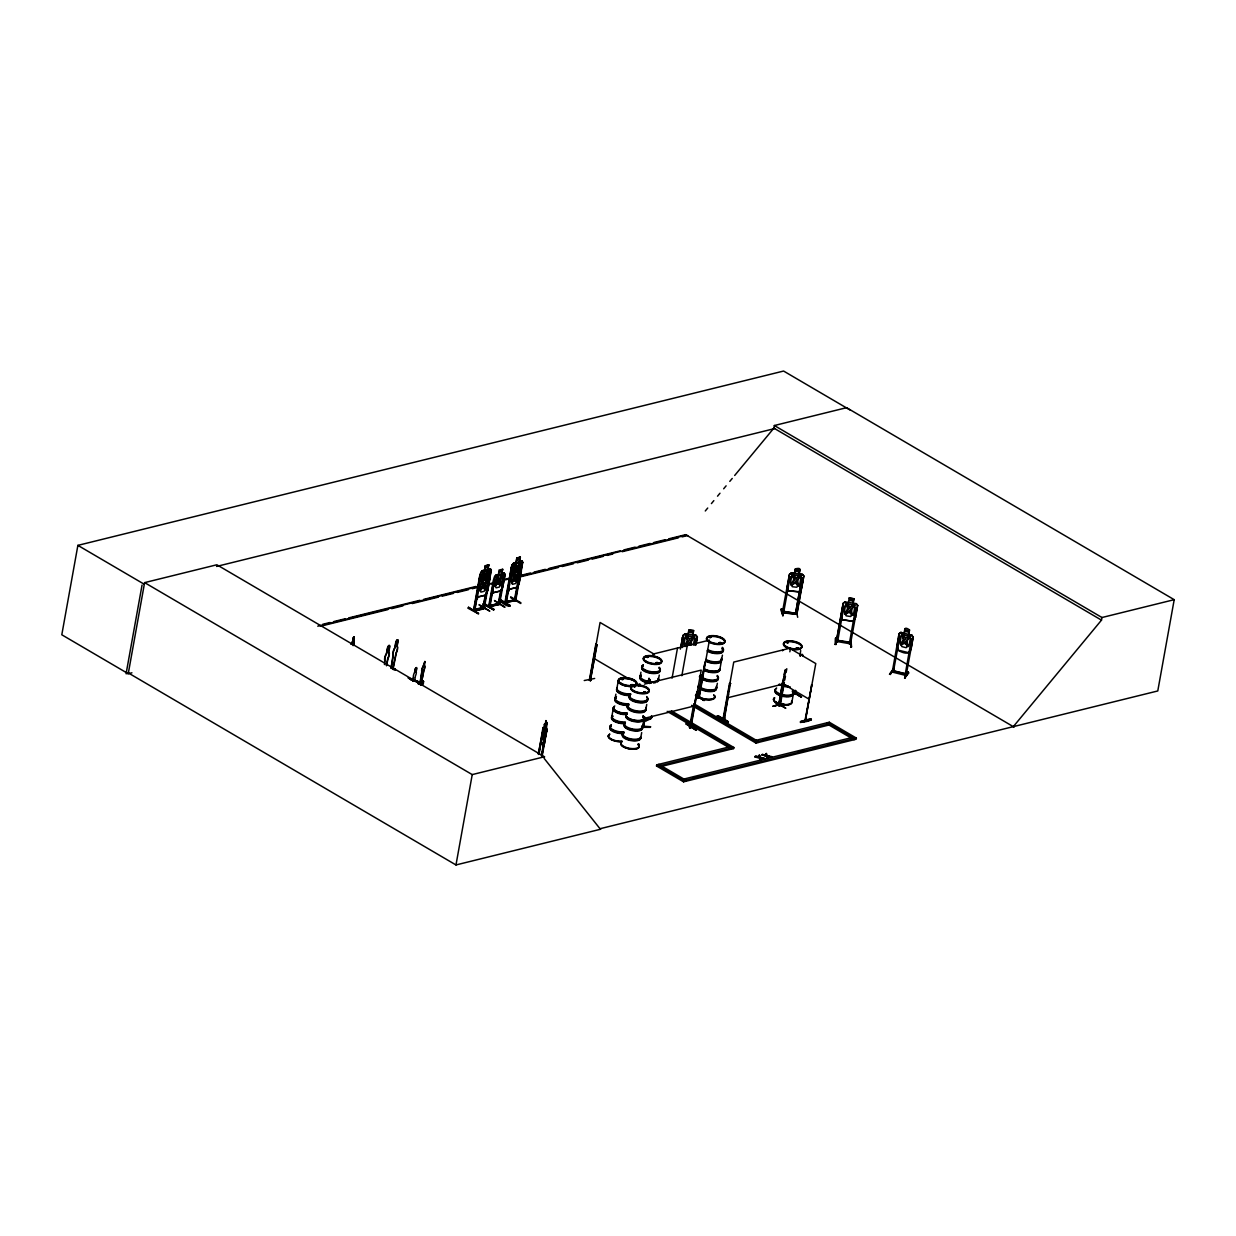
<?xml version="1.0" encoding="UTF-8"?>
<svg xmlns="http://www.w3.org/2000/svg" width="1236" height="1236" viewBox="0 0 1236 1236"><rect width="100%" height="100%" fill="white"/><g stroke="black" fill="none" stroke-linecap="round" stroke-linejoin="round"><path stroke-width="1.5" d="M800.511 721.669C819.638 714.995 809.425 723.384 800.48 721.623L811.125 719.058M800.65 722.504L811.048 719.676M422.774 681.855L421.569 680.773M835.181 644.419L835.351 638.332L836.308 637.714L836.139 643.801L835.181 644.419L836.139 643.801M836 644.559L836.278 637.714M841.113 615.08L841.824 619.684L853.149 621.43L855.59 617.32L857.722 605.424L856.301 603.616L845.053 601.87L843.246 603.214L836.386 641.716L837.405 641.886L837.653 640.233L836.324 640.093M842.674 605.872L844.003 606.073L837.56 641.839L836.139 641.376M843.246 603.214L845.053 601.87M849.147 597.977L853.968 598.796L849.147 597.977L848.483 602.627L845.81 603.709L844.327 611.928L846.104 615.822L850.615 616.517L853.659 613.365L855.142 605.161L852.979 603.322L853.782 598.842M849.194 643.662C851.449 645.038 848.947 639.784 850.492 643.863L857.552 605.455M849.441 642.365L849.472 643.431M849.395 642.117L837.962 640.356M850.708 646.83L851.017 639.985L851.527 646.953L850.708 646.83L851.527 646.922M850.94 646.768L851.11 640.665M853.18 603.199L853.968 598.734M853.149 621.43L855.59 617.243M855.745 607.88L857.089 607.88M857.722 605.485L856.208 603.74M778.294 705.169L779.947 705.323M780.179 704.01L778.495 703.887L779.422 704.026M788.707 647.695L815.775 663.562L805.254 721.067C804.203 720.773 806.923 718.518 805.069 719.831M650.445 727.34L641.731 727.309M641.515 727.077L650.538 726.722L641.654 726.335M485.099 577.305C484.218 576.749 488.884 586.745 485.748 576.146L488.884 570.538L485.176 575.312C485.825 570.476 480.881 571.047 483.879 575.126M516.602 569.518C515.675 570.198 520.603 578.232 517.251 568.375L520.371 562.766L516.679 567.54C516.648 561.144 512.106 564.775 515.814 568.699L514.269 571.372M422.913 681.252L422.666 683.446M704.026 669.155L704.072 669.078A9.316 3.77 10.2 0 0 714.099 671.442A9.316 3.77 10.2 0 0 719.985 668.846L721.391 660.92M544.659 742.805L543.469 746.606L541.399 741.569L541.986 736.579M421.291 681.515L423.624 681.669L421.182 680.835L420.904 682.38M392.662 669.34L394.052 669.34M354.315 637.9L353.558 641.051A3.322 1.112 -70.8 0 1 353.002 645.532L353.187 645.594A3.322 1.112 -70.8 0 0 353.743 641.113L354.176 637.158M395.458 670.314L392.183 668.784M416.764 668.243L416.192 671.457L416.625 667.502M424.968 661.538L422.913 666.745A3.322 1.112 -70.8 0 0 421.785 671.642L420.008 682.936L421.6 681.978L423.963 670.267A3.322 1.112 -70.8 0 0 424.52 665.787L424.89 661.6M384.427 664.535L385.029 660.781A4.975 1.653 -70.8 0 1 386.729 653.427L387.594 648.606A2.487 0.834 -70.8 0 1 389.062 645.609A2.487 0.834 -70.8 0 1 389.711 647.077L388.846 651.913A4.975 1.653 -70.8 0 1 388.011 658.634L386.605 665.648M390.993 668.182L393.063 655.018A4.975 1.653 -70.8 0 1 394.778 647.664L395.644 642.844A2.487 0.834 -70.8 0 1 397.096 639.846A2.487 0.834 -70.8 0 1 397.76 641.314L396.88 646.134A4.975 1.653 -70.8 0 1 397.389 648.143M391.271 668.274L393.342 655.111A4.975 1.653 -70.8 0 1 395.041 647.757L395.922 642.936A2.487 0.834 -70.8 0 1 397.374 639.939A2.487 0.834 -70.8 0 1 398.038 641.407L397.158 646.243A4.975 1.653 -70.8 0 1 396.339 652.948L393.156 668.753M412.87 681.082L413.457 677.313A3.322 1.112 -70.8 0 1 414.601 672.415L415.172 669.201L414.601 672.415M413.056 681.144L413.457 677.313M420.194 682.998L421.97 671.704A3.322 1.112 -70.8 0 1 423.098 666.807L424.829 661.507L424.906 662.511M850.013 409.966L783.593 371.047L77.883 545.37L61.8 634.779L128.235 673.713L131.928 672.801M142.047 585.076L126.087 673.759L128.637 673.126M128.235 673.713L144.612 582.62L216.856 564.775L544.473 756.756L544.164 758.44L600.449 829.279L599.692 828.815L1157.777 690.955L1174.2 599.676L846.583 407.679L774.354 425.524L773.875 428.135L734.678 475.474M351.348 644.419A3.322 1.112 -70.8 0 1 352.337 642.133L353.882 636.911M385.029 660.781L384.751 660.688A4.975 1.653 -70.8 0 1 386.451 653.334L387.316 648.514A2.487 0.834 -70.8 0 1 388.784 645.516A2.487 0.834 -70.8 0 1 389.433 646.984L388.861 650.198M408.035 677.9L410.476 678.749M418.788 683.91L419.236 682.241L419.019 683.477L421.445 684.327L423.454 681.793M422.913 680.758L422.017 683.91L421.955 681.252M410.893 679.537L422.99 683.817L423.624 681.669M467.826 608.112L478.564 613.906L468.49 607.247M483.956 608.205C481.298 610.878 469.618 610.229 474.979 609.502M473.434 610.723L479.862 575.034L480.819 574.802L480.155 580.657M485.408 565.841L488.931 564.929L485.331 565.717L484.527 570.12L482.148 570.708L480.758 572.562L473.666 611.048L474.856 610.754M474.408 609.224L473.774 611.017L484.203 608.436M477.42 593.125C476.88 612.932 477.961 578.479 480.866 572.592L482.256 570.785M474.5 610.538L479.537 581.291L480.928 579.468M477.451 595.721L474.732 610.862L474.732 609.24L473.712 609.441M478.131 591.951L478.795 588.181M479.197 604.589L489.811 611.14L479.166 605.13M487.88 569.441L488.668 565.037M488.823 564.867L487.988 569.502L489.471 570.538L488.004 578.757L485.624 582.697L482.364 583.516L481.252 580.426L482.72 572.206L484.728 570.306L485.331 565.717M483.06 604.064L493.736 609.765L483.137 603.956M485.254 595.288L482.782 608.498L484.327 608.467L484.543 607.108L483.183 607.108M483.693 607.401L483.137 608.699L484.203 606.907M488.931 579.993L490.29 572.469L482.952 608.406M488.251 583.763L483.631 608.205M484.203 608.529L491.109 570.043M477.699 596.988L485.763 595.026L487.679 590.406L491.356 570.012L490.29 568.699L488.143 569.332M477.59 597.158L485.825 595.149L487.787 590.468L489.92 578.649L488.869 577.351L480.835 579.529L483.369 578.989C480.974 573.473 491.31 570.877 486.598 578.154L488.9 577.567M499.56 604.358L488.915 607L489.981 606.814L494.462 579.699L493.488 579.931L488.56 606.783L499.205 604.157M489.178 606.969L488.807 605.408L490.151 605.485M489.023 606.969L494.493 576.903L495.883 575.049L498.371 574.524L496.455 576.548L494.972 584.752L496.084 587.842L499.359 587.038L501.739 583.083L503.206 574.879L501.723 573.844L502.666 569.255L501.754 573.597L504.133 573.102L495.914 575.188L494.493 576.903M492.592 588.707L494.709 576.98M492.531 590.422L489.471 606.521L489.858 605.223M498.463 574.647L499.05 570.059L502.666 569.255M504.458 607.231L494.446 600.541L505.045 607.092M493.288 609.904L493.936 609.116L483.77 603.183M504.025 573.04L505.091 574.354L499.437 604.481C495.899 604.651 501.028 601.777 498.88 603.322M498.185 604.358L500.704 590.113M498.88 604.157L503.917 577.351L498.371 604.651L499.236 602.828L499.39 604.45M492.484 588.753L492.762 592.878L500.966 590.839L502.959 586.173L505.091 574.354M128.359 672.971L455.976 864.953L472.229 774.601L544.473 756.756M506.482 601.716L505.06 601.669L504.813 603.06L511.364 567.262L512.322 567.015L510.298 580.41M516.138 562.411L513.651 562.936L512.26 564.775L505.169 603.261L505.987 602.766M509.618 584.164L506.235 603.091C503.222 601.144 510.901 601.87 515.706 600.665M508.923 585.231C508.135 606.644 510.236 564.095 512.353 564.806L512.26 564.775M504.921 602.998L505.879 602.797L508.599 587.733M508.923 585.339L512.322 567.015M516.03 562.349L516.818 557.946L520.433 557.142L516.911 558.054M510.561 597.56L520.711 603.508M509.541 606.165C486.969 589.51 507.285 609.981 510.19 605.393L500.024 599.445L499.329 600.325M519.383 561.654L520.171 557.251M520.31 557.081L519.491 561.716L520.974 562.751L519.491 570.97L517.111 574.925L513.852 575.729L512.739 572.639L514.222 564.419L516.231 562.519L516.818 557.946M520.48 569.626L512.337 571.758L514.871 571.202L515.659 566.799L519.027 565.794L518.1 570.383L520.371 569.564L521.422 570.862L519.29 582.697L517.312 587.363L509.093 589.387M516.045 599.321C513.125 603.4 517.745 596.37 514.269 600.711L517.436 583.747M514.732 600.897L521.777 564.682L521.113 568.452M519.074 579.746L515.35 600.449L507.656 602.349M519.753 575.976L520.433 572.206M515.69 600.742L522.612 562.256M517.312 587.363L519.182 582.62L522.735 562.164L521.777 560.928L519.63 561.546M538.263 753.821L543.5 727.51L539.004 754.439M538.51 754.408L543.006 727.463M538.757 753.852L544.721 723.941C545.663 730.136 546.791 712.461 545.138 725.517M545.988 727.479L546.822 722.998L545.941 721.113M545.926 720.897L546.93 723.091L546.327 730.012L541.615 756.355M541.368 755.768L545.447 733.18L546.188 733.798L545.447 733.18M541.878 755.799L545.941 733.211M542.125 756.386L546.606 731.063M546.034 727.401L546.806 731.094L543.624 746.621M584.226 680.542L594.67 678.456M595.798 644.296L589.356 680.155L590.314 680.665L597.096 644.744L595.798 644.296L597.096 644.744M590.793 680.542L589.726 679.97L600.078 622.48L654.215 654.199M596.725 644.837L590.283 680.603L590.19 678.703L589.263 680.001M611.835 716.54L613.257 708.614M615.126 698.278L615.883 694.168M616.903 688.406L618.324 680.48M640.186 676.277L640.943 672.183M648.328 683.014L649.101 678.394L647.432 683.415M650.198 680.511L649.611 683.523L650.368 680.511L648.946 678.379M638.317 744.675L638.95 743.871M641.7 732.577L640.928 736.687A9.285 3.754 10.2 0 1 629.201 738.495A9.285 3.754 10.2 0 1 623.964 732.067M642.55 726.552L643.678 720.835M645.995 708.552L646.752 704.458M643.338 725.13L643.044 727.139L644.837 717.096M643.338 726.567L643.57 725.269M643.539 727.062L645.192 717.668M642.967 720.619L646.691 720.186L643.091 720.063M658.51 679.213L659.267 675.103M672.075 678.147L677.498 648.035M756.046 741.384L756.247 740.271L829.294 722.226L856.363 738.093L856.162 739.205L683.585 781.832L656.517 765.965L656.718 764.852L729.781 746.807M656.517 765.965L658.587 765.455L658.788 764.342L685.856 780.21L685.656 781.322L679.29 777.583M680.341 649.132L682.983 635.397L680.851 647.2M682.04 647.618L683.693 637.992L682.365 637.838L683.693 637.992M681.839 675.737L687.262 645.609M693.473 630.623L692.701 635.088L694.848 636.818L693.365 645.038M694.416 645.146L695.389 639.29L696.749 639.645L695.389 639.29M695.713 645.408L697.228 637.019M696.192 643.801L697.398 636.973L695.976 635.242L692.886 634.964L693.659 630.484L688.854 629.958L688.081 634.423L684.79 633.991L682.998 635.474M696.501 730.275L685.825 723.771L696.069 730.321M693.705 704.582L689.441 727.68L690.97 727.587M689.549 727.649L690.507 727.401L696.95 691.635L689.904 727.85L690.368 726.583M690.878 727.649L701.214 670.113L644.419 684.141M697.66 697.707C699.035 693.937 699.73 697.954 697.83 697.614M652.639 654.168L709.418 640.14L699.19 697.614L698.093 697.938L701.924 674.609M698.016 697.907L705.153 661.677M683.585 781.832L683.786 780.719L856.363 738.093M698.943 697.475L704.829 663.485M699.066 696.1L699.051 697.181M695.544 695.497L704.118 700.488L696.95 695.497M695.466 695.188L704.118 700.488M716.602 687.401L717.359 683.292M721.669 659.267L722.427 655.157M727.633 722.612C704.767 705.756 725.501 726.212 728.359 721.716L718.07 715.829L728.298 721.762M718.131 715.783L717.421 716.679M724.342 717.792C722.627 717.096 722.72 720.742 724.358 719.337L730.43 683.353L729.487 683.601L722.936 719.398L723.91 719.074M723.524 718.301L724.713 718.07L723.369 719.63L733.751 662.079L790.53 648.05L789.85 651.805M728.483 694.246L724.002 719.136L723.106 719.306M724.698 718.008L724.296 719.398M733.813 747.456L660.766 765.501L660.565 766.614L733.612 748.568L733.813 747.456L671.102 710.7M755.953 743.052L756.154 741.94L829.202 723.894L829.001 725.007L755.953 743.052L691.588 705.339M755.041 757.004L756.015 756.046L759.476 756.957L755.041 757.004L759.445 758.147L760.341 760.155L759.584 757.405L755.165 756.262M781.585 608.745L780.719 609.394L782.898 615.775L781.662 608.745L782.898 615.775M758.023 742.542L758.224 741.43L693.86 703.701M782.79 611.542L782.295 612.778L789.402 574.323L791.21 572.932L802.318 574.369L803.663 576.022M787.456 586.188L789.541 574.4L791.225 572.994L794.501 573.365L795.273 568.884C805.702 566.227 794.408 575.621 802.411 574.23L803.833 575.976L801.7 587.795L799.275 591.982L787.981 590.746L787.27 586.127L788.135 590.607L799.167 591.766L801.531 587.687M782.635 611.449C784.412 609.348 783.809 615.652 783.732 611.295L782.434 611.217L782.558 612.809M783.578 612.948L790.113 576.918L788.784 576.764L790.113 576.918M759.337 757.699L758.595 756.123L759.537 755.181L760.294 757.915L764.775 759.074L760.418 757.158M760.294 757.915L759.537 755.181M760.526 757.622L761.144 759.955L760.526 757.622L764.914 758.317M766.351 756.447L762.071 754.547L766.382 755.242L767.247 758.456L766.49 755.69L762.071 754.547M761.948 755.304L762.936 754.346M764.049 758.533L760.403 758.363M762.797 755.088L766.243 755.984L765.501 754.423L766.444 753.481L767.201 756.2L771.681 757.359L767.34 755.459M775.003 702.45L785.818 708.243L775.204 701.708M766.444 753.481L765.501 754.423M767.448 755.907L768.066 758.255L767.448 755.907L771.82 756.617M782.512 682.133L778.726 705.107M791.658 701.183A9.316 3.77 10.2 0 1 780.132 704.026L778.773 705.617L783.531 678.409M784.18 674.779L784.829 671.148M778.773 705.617L785.262 669.696L786.266 669.572M801.809 578.216L795.428 614.261L801.809 578.216L803.168 578.572L801.855 578.433M783.006 684.126L779.391 705.787M785.663 670.02L779.236 705.787L780.132 705.601M796.324 610.924L797.699 617.305M778.881 705.586L779.823 705.339L783.655 684.08M770.955 756.834L767.309 756.648M780.179 705.632L784.335 682.473M784.767 680.047L785.447 676.277M786.127 672.523L786.807 668.753M782.45 612.793L796.741 614.354L803.122 578.355M780.302 705.524L780.086 703.995M796.896 614.369L803.833 575.976M800.264 653.535L800.681 650.538M791.89 702.202L793.311 694.277M795.32 694.385L795.428 690.383M794.995 694.385L795.86 692.562L795.83 693.89M795.783 690.584L795.273 694.354M796.061 692.577L794.64 694.184L795.505 693.875M796.417 692.793L796.185 694.153M792.384 691.866L801.082 696.965L792.508 691.125A9.424 3.816 10.2 0 1 791.581 695.25A9.424 3.816 10.2 0 1 781.708 695.065M792.492 691.666L801.082 696.965M805.378 720.696L811.758 684.929L804.93 720.82M842.674 605.655L836.231 641.639M843.385 603.353L841.283 615.08L841.963 619.56L853.056 621.275M827.023 723.848L827.224 722.736L854.292 738.603L854.091 739.715M829.093 723.338L829.294 722.226M849.317 643.662L855.76 607.679M852.114 738.556L852.315 737.444L683.894 779.051M889.503 674.346L893.906 668.367L889.596 674.269M892.485 670.468L892.253 672.029L892.33 670.437L893.922 670.839L893.566 672.322L892.237 672.06L906.158 675.536L906.606 673.975L904.922 673.805L906.513 674.207M892.237 672.06L899.097 633.605L900.905 632.353L899.236 633.697L897.135 645.424L897.63 650.151C912.632 658.139 910.731 648.745 913.157 637.112L906.127 675.474M899.978 636.324L898.572 636.2L899.978 636.324L893.257 672.276L893.473 671.009L892.392 670.684L906.173 674.192L905.942 675.489M905.03 628.939L904.196 633.388L901.585 634.269L900.102 642.488L901.817 646.598L906.189 647.695L909.171 644.759L910.654 636.54L908.568 634.485L909.402 630.036M904.69 675.119L905.046 673.62M911.395 639.197L912.678 639.522L911.395 639.197L905.123 674.964L905.37 673.635L893.922 670.839M908.213 671.951L908.862 672.909L904.597 678.131L908.244 671.967L904.752 678.039M1013.304 726.644L1101.492 620.132L1101.971 617.521L1174.2 599.676M386.327 665.555L387.733 658.525A4.975 1.653 -70.8 0 0 388.876 652.206M392.878 668.661L396.061 652.855A4.975 1.653 -70.8 0 0 397.25 649.255M414.632 680.959L415.45 675.876A3.322 1.112 -70.8 0 0 416.007 671.395M424.52 665.787L424.334 665.725A3.322 1.112 -70.8 0 1 423.778 670.206L421.6 681.978M415.358 669.263L415.945 667.718M422.202 681.469L423.129 680.835M353.141 638.1L352.724 638.842M415.45 668.861L415.76 668.058M646.644 720.202L643.122 720.032M773.149 706.297L783.794 703.794M621.893 678.873L622.913 679.553M621.368 679.136L622.558 678.765M633.574 685.439C630.823 682.627 630.221 687.154 633.45 685.424M632.6 684.991L630.793 684.852M633.203 684.821L632.353 685.625M633.512 685.594L633.543 685.285M633.883 686.583L635.227 686.274L634.578 686.845M634.3 686.351L635.103 686.474L634.315 686.691M646.397 657.228L647.602 657.413M647.401 657.243L646.521 657.073L647.849 657.459M634.269 686.922L635.041 686.474M644.497 692.484C648.375 692.423 641.036 691.341 644.45 692.902M644.002 692.608L643.925 691.789M658.155 663.608L656.517 663.253L657.32 662.419M645.532 692.824L645.238 691.882M657.428 663.624L658.263 662.836L656.532 662.836M657.815 663.593L658.572 663.284L656.888 662.604M658.525 663.145C658.881 664.875 653.983 663.16 656.687 662.434M710.947 637.266L709.773 637.56L710.02 636.803M709.572 637.374L710.252 637.019M711.102 637.297L710.576 636.756M718.95 643.06L720.032 642.457M719.599 642.504C716.679 643.153 724.141 645.007 720.48 642.426M719.445 643.369L720.387 642.936M787.672 642.025L787.734 642.998M788.135 642.689L786.575 642.442L787.533 642.998M797.668 648.004L798.193 648.761L796.617 648.9M797.158 648.421C798.162 648.004 799.398 648.313 797.776 648.915M516.741 567.849L516.694 567.386M487.231 586.513L489.116 581.77L487.231 586.513L479.027 588.537L487.185 586.389M502.959 586.173L500.966 590.839L492.654 592.801M518.734 578.726C527.54 565.176 508.707 592.708 510.236 576.64M498.911 579.653L502.619 574.879L499.483 580.487C503.376 584.674 498.618 588.259 498.618 581.6L494.817 586.621L498.046 580.812C494.338 576.903 498.896 573.272 498.911 579.653L499.205 579.452M544.844 738.232L543.763 740.688L543.114 734.153L545.308 725.532M717.962 716.37L728.22 722.473M478.61 613.241L468.459 607.293M499.838 600.093L510.066 606.134M421.754 684.713L421.059 685.223L421.507 683.199M423.315 683.384L409.641 678.456M353.125 637.652L354.052 636.834M481.994 580.487L483.539 577.815M908.553 652.732L911.071 648.869M911.782 635.149L908.754 634.377L909.588 629.927C900.689 623.809 908.12 636.695 900.874 632.399L911.735 635.211L913.002 637.127M890.306 674.547L893.782 669.124M892.129 671.967L893.427 672.291M904.597 678.131L908.29 672.044M781.43 609.348L783.037 615.034M421.198 684.945L423.345 683.23M421.306 685.053L417.814 683.57M423.129 683.724L409.224 678.749M422.496 681.175L421.77 681.19M544.134 724.883L544.721 723.941M512.476 564.867L513.79 563.137L521.901 560.99M705.277 510.978L707.734 508.027M711.411 503.593L713.852 500.626M717.529 496.192L719.985 493.226M723.663 488.792L726.104 485.841M729.781 481.391L732.237 478.44M646.644 682.334L647.494 681.407M647.479 681.592L646.613 682.21M610.769 739.19L610.831 739.128A9.316 3.77 10.2 0 1 609.657 734.292M689.688 726.366L691.218 726.289L690.306 726.552M483.013 607.2L483.863 606.891M514.516 599.414L515.582 599.151M794.887 692.871L796.308 692.809M483.261 578.911L481.267 580.827L479.784 589.047L480.881 592.121L484.11 591.302L486.474 587.332L487.957 579.112L486.49 578.093M647.602 657.042L647.2 656.687M622.789 679.46L621.909 679.645M683.153 635.536L684.837 634.145M394.129 669.495L395.103 668.8L393.944 669.248M483.523 603.863L493.813 609.858M484.558 607.17L483.446 607.417M505.153 601.7L505.957 601.484M514.624 599.352L515.412 599.151M796.834 613.087L795.443 612.654L796.818 613.056M632.755 685.594L631.951 685.13M635.227 686.274L634.547 686.335M645.625 692.469L644.497 692.206M645.856 692.886L644.898 692.979M645.918 693.056L644.296 693.072M786.868 642.195L787.687 642.612M836.633 640.109L837.962 640.557M851.032 642.581L849.704 642.411M484.048 574.524L487.386 573.751M518.919 565.733L515.582 566.691M509.201 589.217L517.158 587.177M589.943 680.016L590.283 680.603C593.187 678.95 587.563 678.085 590.514 679.306M730.785 683.57L729.487 683.601M698.572 696.61L699.313 696.424M697.768 697.676L699.082 697.645M779.36 704.52L780.534 704.211M812.222 685.207L811.388 685.022M782.156 703.5L772.917 706.22L781.785 703.995M800.356 722.38L811.249 719.785M216.547 566.443L774.648 428.583M482.179 570.847L490.398 568.761M481.175 575.003L479.862 575.034M512.677 567.231L511.364 567.262M494.802 579.9L493.488 579.931M322.596 624.35L330.089 622.496M333.828 621.569L345.06 618.803M348.799 617.876L419.916 600.31M423.67 599.383L476.061 586.436M504.149 579.499L509.757 578.108M519.12 575.806L530.337 573.025M534.091 572.098L545.323 569.332M549.062 568.405L620.178 550.839M623.917 549.912L635.149 547.146M638.904 546.219L650.121 543.438M653.875 542.511L665.092 539.746M668.846 538.819L685.686 534.663L1014.076 727.092M317.745 626.188L478.703 586.42M488.065 584.118L493.689 582.728M503.037 580.41L510.53 578.572M519.877 576.254L686.459 535.111M320.402 626.235L387.872 609.58M391.627 608.653L402.874 605.872M412.237 603.554L438.486 597.081M442.225 596.154L453.473 593.373M457.227 592.446L468.475 589.665M472.214 588.738L479.707 586.884M490.955 584.118L494.709 583.191M520.943 576.702L558.425 567.448M562.179 566.521L573.427 563.74M577.166 562.813L588.413 560.032M592.168 559.105L603.4 556.339M607.154 555.412L612.778 554.022M622.156 551.704L678.379 537.815M682.117 536.887L687.741 535.497M510.422 580.688L518.672 578.602M489.425 605.671L498.185 603.523M482.952 607.571L473.542 609.533M498.541 603.724L489.904 605.563M514.439 599.784L505.478 601.978M483.291 607.772L474.67 609.611M514.794 599.985L506.157 601.824M699.298 676.818L702.99 675.907M799.754 655.111L802.149 654.385L803.106 655.636M799.862 655.188L802.195 654.601M643.492 718.549L694.771 705.88M727.309 697.846L784.103 683.817M796.247 692.871L795.32 693.102M763.524 739.545L769.116 738.155M758.595 756.123L759.414 755.922M760.48 759.414L761.283 759.213M767.386 757.714L768.189 757.514M693.041 777.861L698.664 776.471M797.853 751.967L803.462 750.576M812.824 748.274L818.433 746.884M827.796 744.566L833.404 743.176M455.976 864.953L600.557 829.248L599.676 828.815M719.12 643.075L721.113 642.89L720.573 643.678M721.221 643.338L719.723 643.014M656.61 662.882L657.846 663.083M796.911 647.927L797.112 648.715M632.863 685.47L631.812 685.547M644.358 692.902L645.64 692.963M621.754 678.997L622.527 679.414M782.496 612.531L796.695 614.122M795.644 612.654L796.926 612.824M642.782 720.433L646.552 720.928M641.669 726.444L650.538 726.768M849.704 642.133L850.723 642.596M836.401 641.422L850.646 643.863M546.652 728.838L546.806 731.094M541.353 741.662L543.624 746.42M782.79 611.511L795.428 613.257L783.748 611.326M693.489 630.684L688.993 630.128L688.22 634.593L685.547 635.798L684.08 644.002L685.254 646.536M684.806 634.068L695.976 635.242M837.653 640.542L836.324 640.31M837.9 640.727L849.333 642.488M690.507 727.401L690.862 726.073M850.878 642.349L850.646 643.647M796.957 649.024L798.672 648.421M710.128 637.699L710.7 637.39M720.032 643.601L721.669 643.477L721.082 642.689M908.599 652.67L897.769 650.028L897.166 645.362M797.683 647.757L798.61 648.421M720.125 643.616L719.244 643.23M656.965 663.547L656.084 663.16M631.905 685.547L630.854 684.868M645.007 692.067L646.119 692.793M352.337 642.133L352.152 642.071A3.322 1.112 -70.8 0 0 351.163 644.358M409.595 678.641L423.454 683.462M410.707 679.815L419.328 682.797M796.988 648.313L798.132 648.467M796.896 648.776C795.181 648.715 796.973 646.752 796.108 648.606M514.779 571.078L512.77 573.04L511.287 581.26L512.384 584.334L515.613 583.516L517.977 579.545L519.444 571.341L517.992 570.306M697.011 695.544L704.705 700.302M774.354 425.524L1101.971 617.521M773.875 428.135L1101.492 620.132M782.264 683.462L809.333 699.329M792.94 691.635L801.685 696.78M828.614 724.79L852.5 738.788M510.7 596.803L520.912 602.797M695.296 705.787L698.603 707.718M710.159 714.501L713.45 716.432M725.007 723.199L728.313 725.13M733.257 728.035L743.16 733.844M748.12 736.733L753.064 739.638M693.427 705.184L756.154 741.94M593.651 658.247L629.727 679.398M636.293 683.23L639.568 685.161M675.86 714.717L679.151 716.648M700.611 729.225L703.917 731.156M715.459 737.938L718.765 739.87M723.709 742.774L727.015 744.705M730.321 746.637L733.612 748.568M669.031 711.21L731.743 747.965L731.542 749.078L667.177 711.364M658.587 765.455L661.77 767.324M666.559 770.121L674.516 774.787M656.718 764.852L683.786 780.719M144.612 582.62L472.229 774.601M77.883 545.37L144.318 584.288M695.883 635.381L697.398 636.973M802.087 654.539L803.091 655.791M521.777 560.928L522.72 562.318M503.948 573.195L504.844 574.369M490.213 568.869L491.217 570.105M488.792 577.506L489.796 578.742M911.828 635.088L913.157 637.112M648.962 678.595L650.136 680.588M649.951 680.974L649.194 679.692L649.688 682.442M610.708 739.391L610.769 739.174A9.316 3.77 10.2 0 0 621.909 741.461M765.64 753.682L766.382 755.242M758.734 755.381L759.476 756.957M691.743 644.775L690.244 641.376C697.367 636.107 692.747 634.037 689.394 640.233C688.653 633.697 683.014 634.423 688.267 641.113C680.341 646.83 686.196 648.545 689.116 642.195L690.321 645.146M546.652 723.477L546.111 722.21L546.389 724.945M544.551 723.941L546.775 728.962M510.252 576.532L510.53 580.75M492.484 588.645L492.762 592.878M479.027 588.537L478.749 584.304L478.826 587.1M628.382 705.401A9.285 3.754 10.2 0 1 614.848 699.931M615.219 699.004A9.285 3.754 10.2 0 1 616.177 698.247M616.161 697.614A9.424 3.816 10.2 0 0 617.367 702.481A9.424 3.816 10.2 0 0 628.552 704.891A9.424 3.816 10.2 0 0 635.211 711.781A9.424 3.816 10.2 0 0 645.686 708.614M626.884 713.713A9.285 3.754 10.2 0 1 616.749 711.828A9.285 3.754 10.2 0 1 613.72 707.332M626.992 713.11A9.285 3.754 10.2 0 1 615.976 710.746A9.285 3.754 10.2 0 1 614.786 705.957M626.976 713.357A9.316 3.77 10.2 0 1 616.795 711.457A9.316 3.77 10.2 0 1 613.751 706.946M630.329 695.018A9.424 3.816 10.2 0 1 620.039 693.087A9.424 3.816 10.2 0 1 616.949 688.529M628.691 703.747A9.301 3.77 10.2 0 1 617.66 701.384A9.301 3.77 10.2 0 1 616.455 696.579M630.175 695.528A9.301 3.77 10.2 0 1 620.009 693.643A9.301 3.77 10.2 0 1 616.965 689.132M628.645 704.381A9.424 3.816 10.2 0 1 617.459 701.971A9.424 3.816 10.2 0 1 616.254 697.104M630.422 694.508A9.424 3.816 10.2 0 1 620.132 692.593A9.424 3.816 10.2 0 1 617.042 688.019M630.453 693.875A9.285 3.754 10.2 0 1 620.317 691.975A9.285 3.754 10.2 0 1 617.289 687.479M623.33 733.52A9.285 3.754 10.2 0 1 612.314 731.171A9.285 3.754 10.2 0 1 611.125 726.382M623.5 733.025A9.424 3.816 10.2 0 1 612.299 730.615A9.424 3.816 10.2 0 1 611.094 725.748M621.832 741.77A9.285 3.754 10.2 0 1 611.712 739.885A9.285 3.754 10.2 0 1 608.668 735.389M621.94 741.229A9.285 3.754 10.2 0 1 610.924 738.865A9.285 3.754 10.2 0 1 609.734 734.076M624.504 714.593A9.285 3.754 10.2 0 1 613.566 708.182M626.837 714.084A9.316 3.77 10.2 0 1 616.671 712.183A9.316 3.77 10.2 0 1 613.612 707.672M625.277 723.153A9.424 3.816 10.2 0 1 614.076 720.742A9.424 3.816 10.2 0 1 612.871 715.876M623.624 731.882A9.301 3.77 10.2 0 1 612.592 729.518A9.301 3.77 10.2 0 1 611.403 724.713M625.107 723.663A9.301 3.77 10.2 0 1 614.076 721.299A9.301 3.77 10.2 0 1 612.871 716.494M623.593 732.515A9.424 3.816 10.2 0 1 612.392 730.105A9.424 3.816 10.2 0 1 611.187 725.238M625.37 722.643A9.424 3.816 10.2 0 1 615.064 720.712A9.424 3.816 10.2 0 1 611.975 716.154M625.401 722.009A9.285 3.754 10.2 0 1 615.265 720.109A9.285 3.754 10.2 0 1 612.222 715.613M787.842 648.267A9.285 3.754 10.2 0 1 787.548 641.793A9.285 3.754 10.2 0 1 801.67 646.521A9.285 3.754 10.2 0 1 790.036 649.008M787.919 647.788A9.316 3.77 10.2 0 1 787.61 641.299A9.316 3.77 10.2 0 1 801.793 646.026A9.316 3.77 10.2 0 1 790.113 648.529M800.217 654.184A9.424 3.816 10.2 0 1 800.094 656.161M782.496 650.785A9.285 3.754 10.2 0 1 783.454 650.012M800.171 653.597A9.285 3.754 10.2 0 1 800.063 655.559M800.125 654.694A9.424 3.816 10.2 0 1 800.387 655.729M793.048 693.257A9.285 3.754 10.2 0 1 781.569 696.084M779.375 695.358A9.285 3.754 10.2 0 1 775.358 690.43M793.28 692.685A9.424 3.816 10.2 0 1 781.631 695.574M779.406 694.833A9.424 3.816 10.2 0 1 775.312 689.827M791.55 701.507A9.285 3.754 10.2 0 1 780.07 704.335M777.892 703.608A9.285 3.754 10.2 0 1 774.833 697.923M791.658 700.966A9.285 3.754 10.2 0 1 780.179 703.794M777.985 703.068A9.285 3.754 10.2 0 1 773.968 698.139M777.938 703.299A9.316 3.77 10.2 0 1 773.89 698.34M788.213 686.474A9.424 3.816 10.2 0 1 779.283 684.049M792.477 690.538A9.285 3.754 10.2 0 1 791.565 694.617A9.285 3.754 10.2 0 1 781.863 694.431M779.669 693.705A9.285 3.754 10.2 0 1 776.625 688.019M790.314 686.953A9.301 3.77 10.2 0 1 779.283 684.59M779.499 694.323A9.424 3.816 10.2 0 1 776.393 688.529M788.305 685.965A9.424 3.816 10.2 0 1 781.276 684.45M786.003 685.068A9.285 3.754 10.2 0 1 783.639 684.559M721.113 659.885A9.285 3.754 10.2 0 1 716.602 663.454A9.285 3.754 10.2 0 1 705.586 661.09M721.36 659.329A9.424 3.816 10.2 0 1 716.772 662.944A9.424 3.816 10.2 0 1 705.586 660.549M719.877 669.232A9.285 3.754 10.2 0 1 714.022 671.828A9.285 3.754 10.2 0 1 704.087 669.418M719.985 668.63A9.285 3.754 10.2 0 1 714.13 671.21A9.285 3.754 10.2 0 1 704.211 668.8M707.595 641.129A9.285 3.754 10.2 0 1 715.041 636.617A9.285 3.754 10.2 0 1 724.157 643.168A9.285 3.754 10.2 0 1 709 642.133M707.641 640.634A9.316 3.77 10.2 0 1 715.134 636.107A9.316 3.77 10.2 0 1 724.281 642.689A9.316 3.77 10.2 0 1 709.062 641.654M722.257 648.375A9.424 3.816 10.2 0 1 719.584 652.963A9.424 3.816 10.2 0 1 707.363 650.677M721.407 658.232A9.285 3.754 10.2 0 1 716.895 661.801A9.285 3.754 10.2 0 1 705.895 659.437M722.025 648.962A9.285 3.754 10.2 0 1 719.398 653.473A9.285 3.754 10.2 0 1 707.363 651.233M721.453 658.819A9.424 3.816 10.2 0 1 716.865 662.434A9.424 3.816 10.2 0 1 705.679 660.039M722.349 647.88A9.424 3.816 10.2 0 1 719.676 652.453A9.424 3.816 10.2 0 1 707.455 650.167M722.334 647.309A9.285 3.754 10.2 0 1 719.692 651.82A9.285 3.754 10.2 0 1 707.656 649.564M716.308 689.055A9.285 3.754 10.2 0 1 708.135 691.527A9.285 3.754 10.2 0 1 698.263 687.154M716.308 687.463A9.424 3.816 10.2 0 1 709.449 691.109A9.424 3.816 10.2 0 1 698.216 686.583M713.697 695.25A9.285 3.754 10.2 0 1 708.97 699.931A9.285 3.754 10.2 0 1 696.764 695.451M714.671 695.729A9.285 3.754 10.2 0 1 707.934 699.313A9.285 3.754 10.2 0 1 696.872 694.864M719.46 669.062A9.285 3.754 10.2 0 1 714.949 672.631A9.285 3.754 10.2 0 1 703.933 670.267M713.805 694.879A9.316 3.77 10.2 0 1 709.047 699.576A9.316 3.77 10.2 0 1 696.795 695.08M719.846 669.603A9.316 3.77 10.2 0 1 713.975 672.199A9.316 3.77 10.2 0 1 703.995 669.788M717.204 676.509A9.424 3.816 10.2 0 1 712.384 681.252A9.424 3.816 10.2 0 1 699.993 676.71M716.355 686.366A9.285 3.754 10.2 0 1 709.619 689.966A9.285 3.754 10.2 0 1 698.556 685.501M717.838 678.147A9.285 3.754 10.2 0 1 713.326 681.716A9.285 3.754 10.2 0 1 702.311 679.352M700.889 678.348A9.285 3.754 10.2 0 1 700.039 677.282M716.386 686.953A9.424 3.816 10.2 0 1 709.541 690.6A9.424 3.816 10.2 0 1 698.309 686.073M717.297 675.999A9.424 3.816 10.2 0 1 712.477 680.758A9.424 3.816 10.2 0 1 700.086 676.2M717.266 675.443A9.285 3.754 10.2 0 1 712.539 680.109A9.285 3.754 10.2 0 1 700.333 675.629M645.702 710.206A9.285 3.754 10.2 0 1 633.96 712.013A9.285 3.754 10.2 0 1 628.722 705.601M643.091 716.37A9.285 3.754 10.2 0 1 637.22 721.021A9.285 3.754 10.2 0 1 625.91 715.536A9.285 3.754 10.2 0 0 637.204 721.098A9.285 3.754 10.2 0 0 643.091 716.447M626.281 714.609A9.285 3.754 10.2 0 1 627.239 713.852M643.199 715.829A9.285 3.754 10.2 0 1 634.933 720.233A9.285 3.754 10.2 0 1 627.332 713.296M643.183 716.061A9.316 3.77 10.2 0 1 634.902 720.48A9.316 3.77 10.2 0 1 627.27 713.527M626.266 714.686A9.285 3.754 10.2 0 1 627.224 713.914M647.463 698.742A9.424 3.816 10.2 0 1 638.193 702.141A9.424 3.816 10.2 0 1 629.495 695.883M645.748 707.533A9.285 3.754 10.2 0 1 636.617 710.87A9.285 3.754 10.2 0 1 628.058 704.705M647.216 699.313A9.285 3.754 10.2 0 1 638.1 702.651A9.285 3.754 10.2 0 1 629.541 696.486M645.779 708.104A9.424 3.816 10.2 0 1 635.304 711.272A9.424 3.816 10.2 0 1 628.8 704.458M646.675 697.166A9.424 3.816 10.2 0 1 638.286 701.631A9.424 3.816 10.2 0 1 630.576 694.601M646.66 696.594A9.285 3.754 10.2 0 1 638.394 700.997A9.285 3.754 10.2 0 1 630.793 694.076M640.387 737.32A9.285 3.754 10.2 0 1 632.461 740.812A9.285 3.754 10.2 0 1 622.326 735.42M622.697 734.493A9.285 3.754 10.2 0 1 623.67 733.72M640.881 737.784A9.424 3.816 10.2 0 1 628.97 739.622A9.424 3.816 10.2 0 1 623.639 733.102M638.131 743.964A9.285 3.754 10.2 0 1 629.881 748.367A9.285 3.754 10.2 0 1 622.28 741.43M642.936 717.297A9.285 3.754 10.2 0 1 635.876 721.855A9.285 3.754 10.2 0 1 626.111 715.536M643.06 716.787A9.316 3.77 10.2 0 1 634.763 721.206A9.316 3.77 10.2 0 1 627.131 714.254M642.396 726.876A9.424 3.816 10.2 0 1 633.141 730.275A9.424 3.816 10.2 0 1 624.443 724.018M642.164 727.448A9.285 3.754 10.2 0 1 633.033 730.785A9.285 3.754 10.2 0 1 624.474 724.62M640.974 737.289A9.424 3.816 10.2 0 1 629.062 739.113A9.424 3.816 10.2 0 1 623.732 732.593M642.488 726.366A9.424 3.816 10.2 0 1 633.234 729.765A9.424 3.816 10.2 0 1 624.52 723.508M642.457 725.795A9.285 3.754 10.2 0 1 633.342 729.132A9.285 3.754 10.2 0 1 624.767 722.967M646.474 682.674A9.285 3.754 10.2 0 1 641.237 676.246M658.201 679.275A9.424 3.816 10.2 0 1 657.104 682.025M655.59 682.596A9.424 3.816 10.2 0 1 653.628 682.89M651.357 682.921A9.424 3.816 10.2 0 1 641.654 679.985A9.424 3.816 10.2 0 1 641.221 675.629M659.112 668.321A9.424 3.816 10.2 0 1 650.723 672.801A9.424 3.816 10.2 0 1 642.998 665.756M658.263 678.178A9.285 3.754 10.2 0 1 649.147 681.515A9.285 3.754 10.2 0 1 640.572 675.366M659.73 669.958A9.285 3.754 10.2 0 1 649.425 673.079A9.285 3.754 10.2 0 1 643.014 666.374M658.294 678.765A9.424 3.816 10.2 0 1 657.197 681.515M655.683 682.087A9.424 3.816 10.2 0 1 643.415 680.464A9.424 3.816 10.2 0 1 641.314 675.119M659.205 667.811A9.424 3.816 10.2 0 1 650.816 672.291A9.424 3.816 10.2 0 1 643.091 665.246M659.174 667.255A9.285 3.754 10.2 0 1 650.924 671.658A9.285 3.754 10.2 0 1 643.323 664.721M638.518 685.64A9.285 3.754 10.2 0 1 639.862 683.956M638.796 685.269A9.285 3.754 10.2 0 1 639.754 684.497M638.78 685.331A9.285 3.754 10.2 0 1 639.754 684.574M651.511 715.675A9.285 3.754 10.2 0 1 644.775 719.259M638.688 685.686A9.316 3.77 10.2 0 1 639.645 684.914M487.664 579.298L484.558 584.922C488.405 589.078 483.693 592.693 483.693 586.034L479.939 591.086L483.137 585.261C479.475 581.368 483.987 577.722 484.002 584.087L487.664 579.298M519.166 571.526L516.061 577.15C519.506 581.306 515.505 584.844 515.196 578.263L511.426 583.299L514.639 577.475C510.978 573.597 515.489 569.935 515.489 576.316L519.166 571.526M544.782 726.907L544.535 732.006C548.552 719.476 541.832 753.404 544.164 733.937C540.765 743.871 544.829 723.956 544.782 726.907M482.998 580.379L481.515 588.599L484.744 587.78L486.227 579.56L482.998 580.379M484.466 571.774L482.998 579.993L486.258 579.19L487.726 570.97L484.466 571.774M484.497 575.111L484.234 576.563L486.304 576.038L486.567 574.57L484.497 575.111M485.98 566.49L485.717 567.957L487.803 567.448L488.065 565.98L485.98 566.49M498.201 576.115L496.717 584.319L499.993 583.516L501.461 575.312L498.201 576.115M499.715 570.831L499.452 572.299L501.538 571.774L501.801 570.321L499.715 570.831M514.5 572.608L513.017 580.812L516.246 579.993L517.73 571.774L514.5 572.608M515.968 563.987L514.485 572.206L517.745 571.403L519.228 563.183L515.968 563.987M515.999 567.324L515.736 568.792L517.807 568.266L518.069 566.799L515.999 567.324M517.467 558.718L517.204 560.186L519.305 559.661L519.568 558.193L517.467 558.718M545.03 726.984L543.562 735.204L544.396 737.166L545.879 728.962L545.03 726.984M687.958 636.061L686.474 644.28L690.955 644.775L692.438 636.555L687.958 636.061M689.673 631.009L689.41 632.477L692.299 632.801L692.562 631.333L689.673 631.009M791.967 574.725L790.484 582.944L792.261 586.729L796.741 587.224L799.785 583.964L801.252 575.744L799.12 574.014L799.893 569.549L795.428 569.116L794.64 573.519L791.967 574.725M794.377 574.987L792.894 583.207L797.375 583.701L798.858 575.482L794.377 574.987M796.092 569.95L795.83 571.403L798.719 571.727L798.981 570.26L796.092 569.95M848.22 604.095L846.737 612.299L851.249 612.994L852.716 604.79L848.22 604.095M849.951 599.074L849.688 600.541L852.577 600.99L852.84 599.522L849.951 599.074M903.933 634.856L902.45 643.075L906.822 644.172L908.305 635.953L903.933 634.856M905.633 629.927L905.37 631.395L908.182 632.09L908.445 630.623L905.633 629.927M798.981 585.71L797.405 585.663L795.536 581.136C792.616 587.471 786.76 585.756 794.686 580.039C789.433 573.365 795.072 572.639 795.814 579.159C798.672 573.149 804.342 574.848 796.664 580.302L798.981 585.71M852.886 615.095L851.31 614.987L849.41 610.337C846.104 616.656 840.866 614.524 848.56 609.209C843.261 602.195 848.962 601.793 849.688 608.359C852.577 602.411 858.232 604.404 850.553 609.549L852.886 615.095M908.46 646.459L906.93 646.212L905.107 641.314C901.786 647.494 896.826 644.759 904.288 640.093C899.159 632.461 904.752 632.662 905.385 639.336C908.305 633.481 913.667 636.138 906.22 640.619L908.46 646.459M512.322 571.619L510.931 573.473L512.43 571.681M620.935 683.214A9.285 3.754 10.2 0 0 636.355 683.971A9.285 3.754 10.2 0 0 625.401 677.56A9.285 3.754 10.2 0 0 620.935 683.214M620.781 684.08A9.285 3.754 10.2 0 0 636.2 684.821A9.255 3.754 10.2 0 0 625.261 678.409A9.285 3.754 10.2 0 0 620.781 684.08A9.255 3.754 10.2 0 0 636.185 684.806A9.285 3.754 10.2 0 0 625.246 678.409A9.255 3.754 10.2 0 0 620.796 684.049M620.843 683.585A9.316 3.77 10.2 0 0 636.324 684.342A9.316 3.77 10.2 0 0 625.323 677.915A9.316 3.77 10.2 0 0 620.843 683.585M786.142 646.521A9.285 3.754 10.2 0 0 801.561 647.262A9.285 3.754 10.2 0 0 790.607 640.851A9.285 3.754 10.2 0 0 786.142 646.521M709.155 641.283A9.285 3.754 10.2 0 0 724.574 642.04A9.285 3.754 10.2 0 0 713.62 635.628A9.285 3.754 10.2 0 0 709.155 641.283M633.481 690.569A9.285 3.754 10.2 0 0 648.9 691.326A9.285 3.754 10.2 0 0 637.946 684.914A9.285 3.754 10.2 0 0 633.481 690.569M633.326 691.434A9.285 3.754 10.2 0 0 648.745 692.175A9.285 3.754 10.2 0 0 637.791 685.764A9.285 3.754 10.2 0 0 633.326 691.434M633.404 690.909A9.316 3.77 10.2 0 0 648.869 691.666A9.316 3.77 10.2 0 0 637.884 685.223A9.316 3.77 10.2 0 0 633.404 690.909M630.978 749.062A9.285 3.754 10.2 0 0 638.039 744.505A9.285 3.754 10.2 0 1 630.963 749.109A9.285 3.754 10.2 0 1 621.198 742.774A9.285 3.754 10.2 0 0 630.978 749.062M645.995 661.229A9.285 3.754 10.2 0 0 661.414 661.971A9.285 3.754 10.2 0 0 650.476 655.559A9.285 3.754 10.2 0 0 645.995 661.229M645.841 662.079A9.285 3.754 10.2 0 0 661.26 662.836A9.285 3.754 10.2 0 0 650.321 656.424A9.285 3.754 10.2 0 0 645.841 662.079M645.918 661.584A9.316 3.77 10.2 0 0 661.384 662.326A9.316 3.77 10.2 0 0 650.399 655.899A9.316 3.77 10.2 0 0 645.918 661.584M644.667 719.8A9.285 3.754 10.2 0 0 651.418 716.216A9.285 3.754 10.2 0 1 644.667 719.846"/></g></svg>
